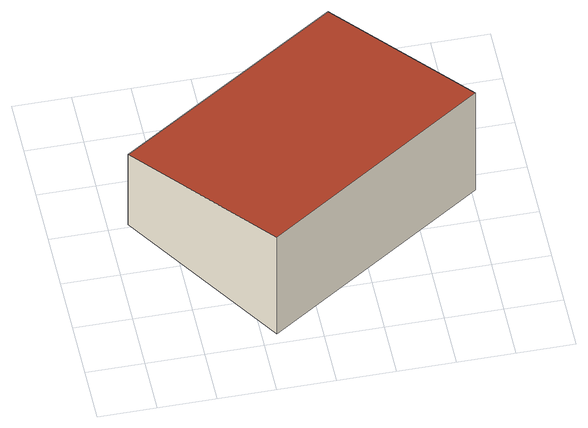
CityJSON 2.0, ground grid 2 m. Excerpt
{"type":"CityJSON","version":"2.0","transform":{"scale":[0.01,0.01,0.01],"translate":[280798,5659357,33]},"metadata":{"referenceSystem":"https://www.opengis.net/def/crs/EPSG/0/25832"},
"CityObjects":{
"building1":{"type":"Building","attributes":{"Geometrietyp2DReferenz":"3000","Gemeindeschluessel":"05370024","function":"31001_2720","roofType":"2100","measuredHeight":4.72},"geometry":[{"type":"Solid","lod":"2","boundaries":[[[[0,1,2,3]],[[4,5,1,0]],[[6,7,5,4]],[[3,2,7,6]],[[4,0,3,6]],[[1,5,7,2]]]],"semantics":{"surfaces":[{"type":"WallSurface"},{"type":"RoofSurface"},{"type":"GroundSurface"}],"values":[[0,0,0,0,1,2]]}}]}
},
"vertices":[
[68,614,420],[68,614,81],[449,40,81],[449,40,553],[836,1101,421],[836,1101,81],[1213,534,553],[1213,534,81]
]}
